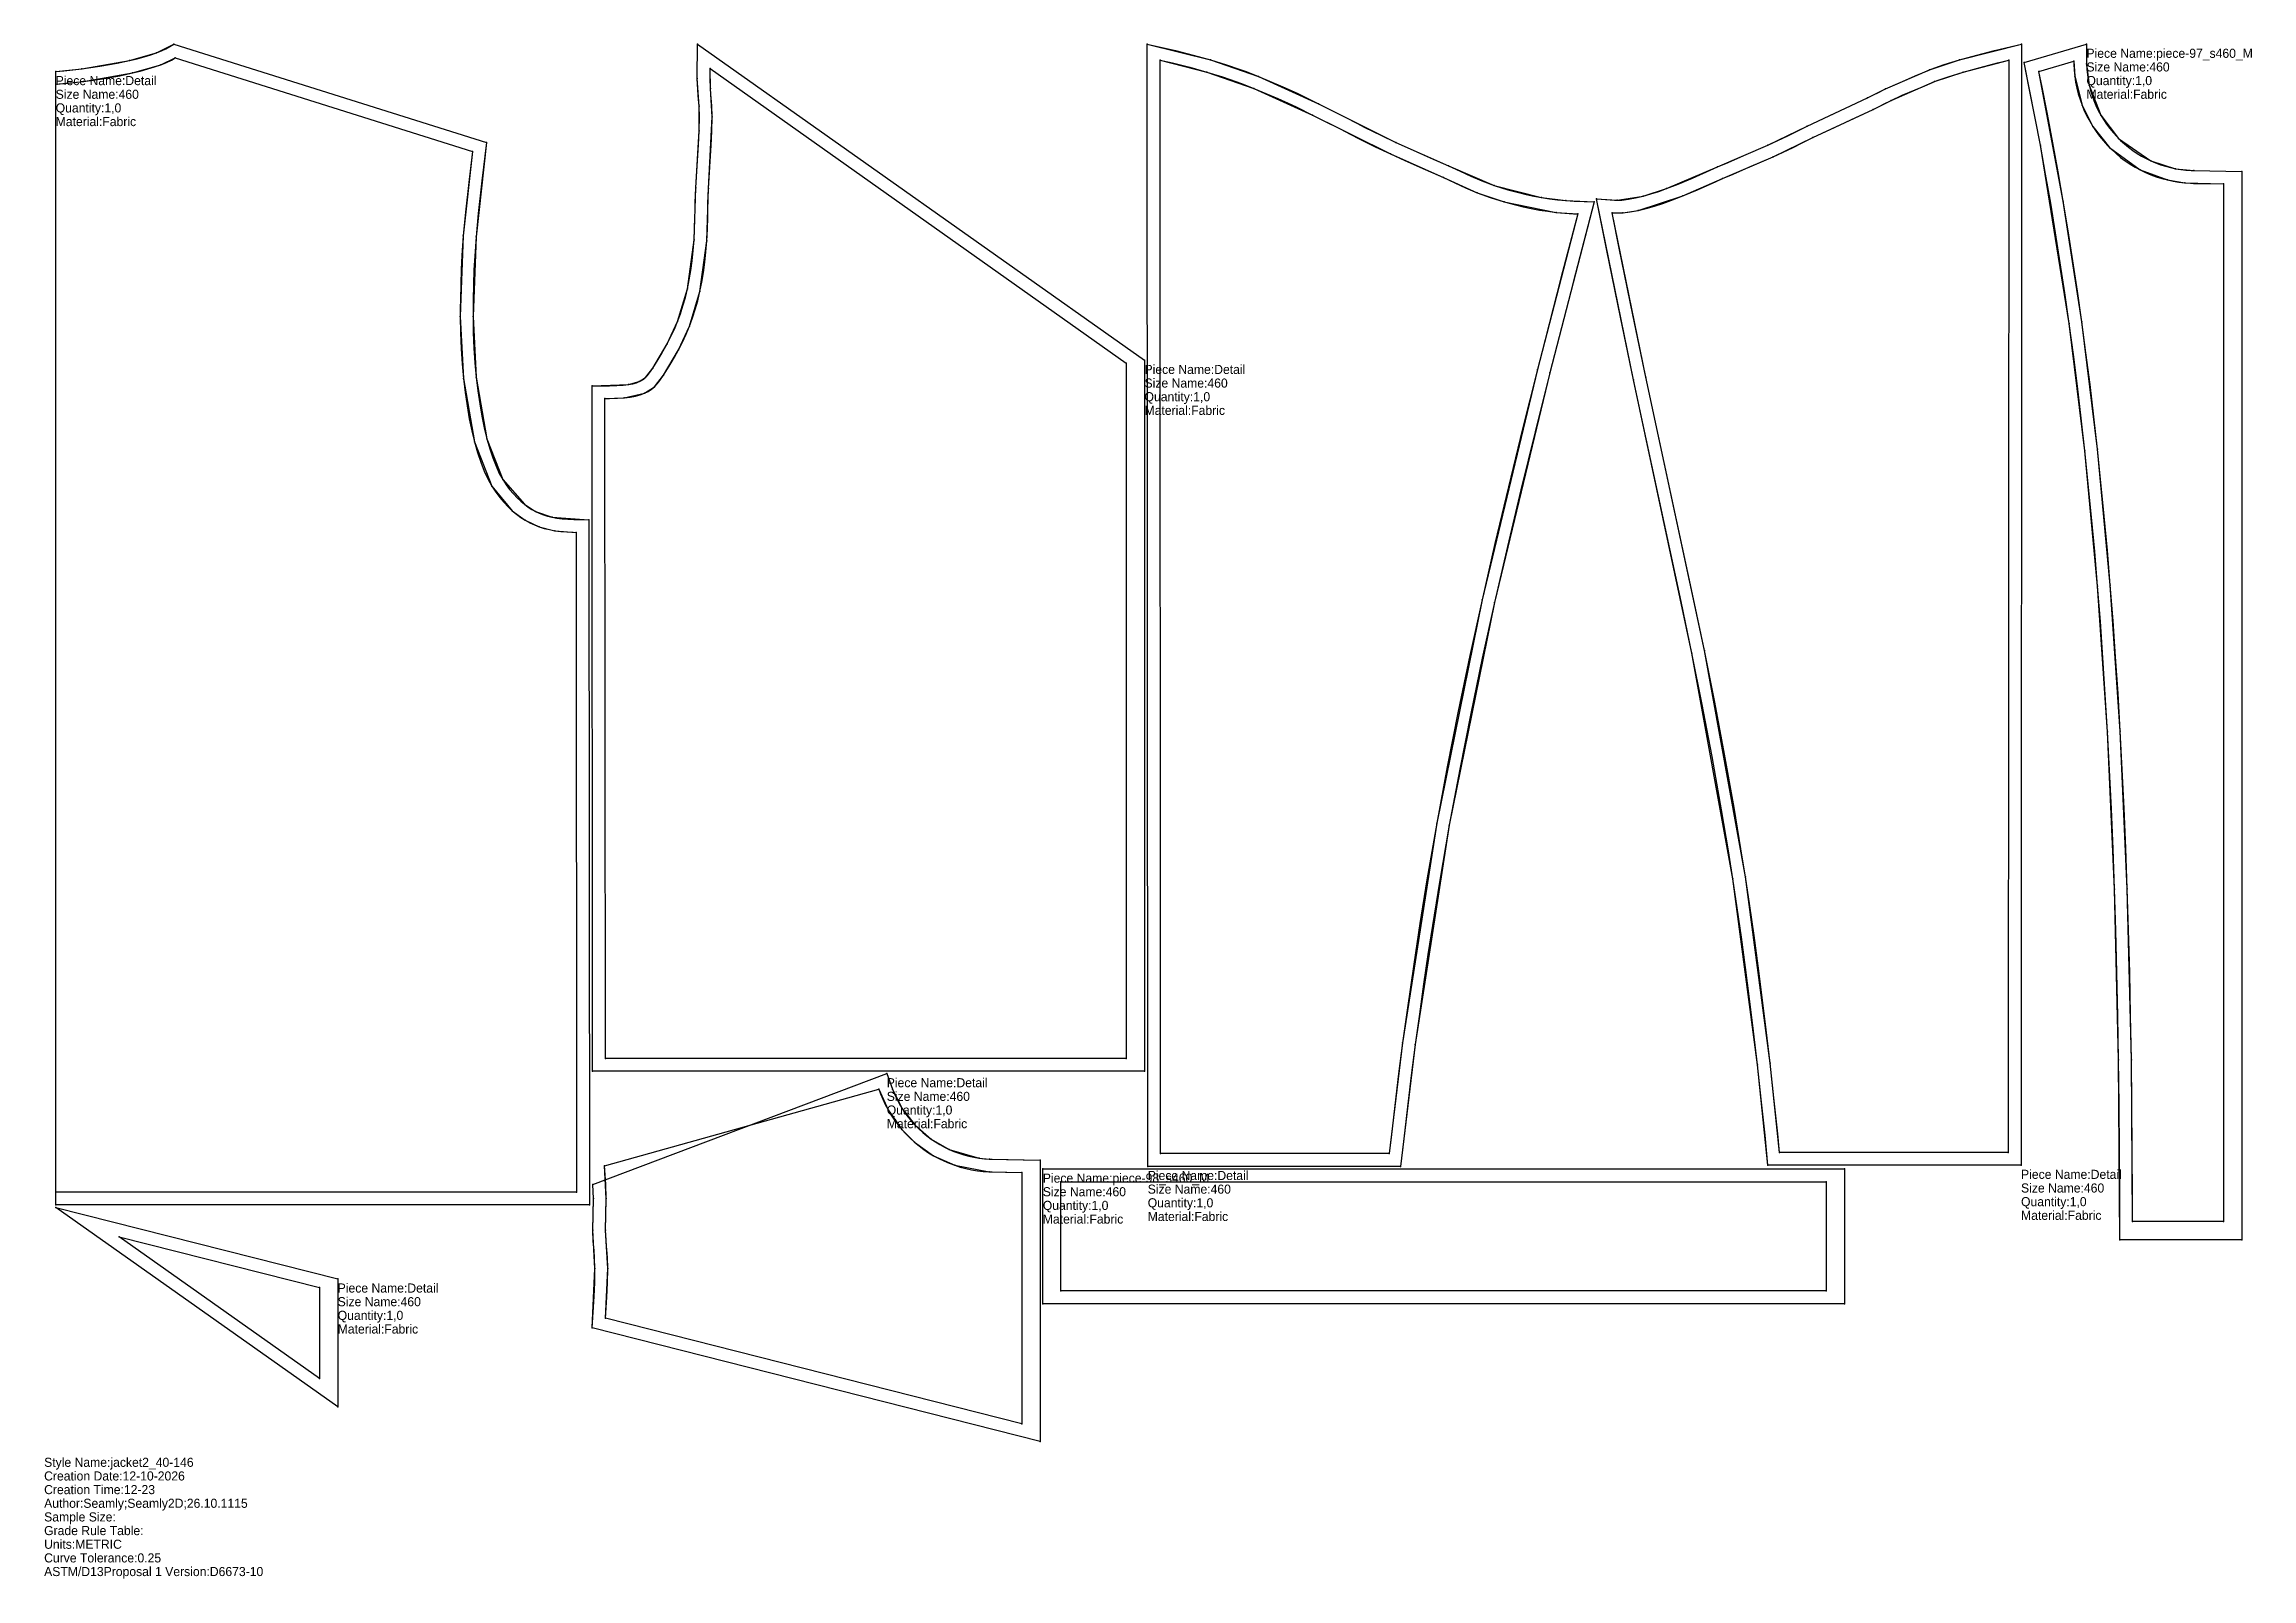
# Model space of a CAD drawing. Extents: x 0 to 1213, y -69 to 774.
import ezdxf

# ---------------------------------------------------------------- set-up
doc = ezdxf.new("R2010")
doc.units = 0
for name, color, linetype in [('1', 7, 'CONTINUOUS'), ('14', 7, 'CONTINUOUS'), ('2', 7, 'CONTINUOUS'), ('3', 7, 'CONTINUOUS'), ('84', 7, 'CONTINUOUS'), ('87', 7, 'CONTINUOUS')]:
    doc.layers.add(name, color=color, linetype=linetype)

# ---------------------------------------------------------------- blocks, each defined once
blk = doc.blocks.new('piece-97_s460_M')
at = {"layer": '1'}
blk.add_lwpolyline([(1122.22, 773.91), (1122.31, 763.11), (1123.77, 751.35), (1130.09, 734.98), (1139.91, 722.06), (1157.55, 709.83), (1171.17, 705.51), (1181.26, 704.46), (1207.55, 703.93), (1207.55, 117.27), (1140.56, 117.27), (1139.9, 216.02), (1137.65, 309.76), (1133.8, 396.18), (1128.36, 476.17), (1121.33, 550.63), (1112.73, 620.45), (1096.89, 718.46), (1087.97, 763.85)], close=True, dxfattribs=at)
at = {"layer": '14'}
blk.add_lwpolyline([(1115.3, 764.58), (1115.81, 756.3), (1119.8, 740.41), (1125.68, 728.71), (1134.96, 717.11), (1151.78, 704.85), (1166.73, 699.31), (1176.23, 697.73), (1197.55, 697.13), (1197.55, 127.27), (1147.55, 127.27), (1146.9, 216.12), (1144.64, 310), (1140.79, 396.57), (1135.33, 476.73), (1128.29, 551.38), (1119.66, 621.41), (1109.46, 687.71), (1096.11, 758.94)], close=True, dxfattribs=at)
at = {"layer": '2'}
for p in [(1115.3, 764.58), (1122.22, 773.91), (1087.97, 763.85), (1096.11, 758.94), (1207.55, 703.93), (1197.55, 697.13), (1147.55, 127.27), (1197.55, 127.27), (1140.56, 117.27), (1207.55, 117.27)]:
    blk.add_point(p, dxfattribs=at)
at = {"layer": '3'}
for p in [(1115.81, 756.3), (1122.31, 763.11), (1119.8, 740.41), (1123.77, 751.35), (1125.68, 728.71), (1130.09, 734.98), (1096.89, 718.46), (1134.96, 717.11), (1139.91, 722.06), (1151.78, 704.85), (1157.55, 709.83), (1171.17, 705.51), (1181.26, 704.46), (1166.73, 699.31), (1176.23, 697.73), (1109.46, 687.71), (1112.73, 620.45), (1119.66, 621.41), (1121.33, 550.63), (1128.29, 551.38), (1128.36, 476.17), (1135.33, 476.73), (1133.8, 396.18), (1140.79, 396.57), (1137.65, 309.76), (1144.64, 310), (1139.9, 216.02), (1146.9, 216.12)]:
    blk.add_point(p, dxfattribs=at)
at = {"layer": '84'}
blk.add_lwpolyline([(1122.22, 773.91), (1122.31, 763.11), (1122.46, 760.11), (1122.75, 757.16), (1123.19, 754.24), (1123.77, 751.35), (1124.48, 748.5), (1125.34, 745.69), (1126.33, 742.93), (1127.45, 740.22), (1128.7, 737.57), (1130.09, 734.98), (1131.6, 732.45), (1133.23, 730), (1134.99, 727.63), (1136.87, 725.33), (1138.89, 723.11), (1139.91, 722.06), (1140.93, 721.06), (1143.1, 719.09), (1145.33, 717.26), (1147.63, 715.54), (1150.01, 713.93), (1152.46, 712.44), (1154.98, 711.08), (1157.55, 709.83), (1160.18, 708.71), (1162.87, 707.72), (1165.6, 706.85), (1168.37, 706.11), (1171.17, 705.51), (1174.01, 705.04), (1176.88, 704.7), (1179.8, 704.5), (1181.26, 704.46), (1207.55, 703.93), (1207.55, 117.27), (1140.56, 117.27), (1140.54, 140.37), (1140.43, 166.13), (1140.21, 191.34), (1139.9, 216.02), (1139.49, 240.19), (1138.98, 263.86), (1138.36, 287.05), (1137.65, 309.76), (1136.84, 332.01), (1135.92, 353.83), (1134.91, 375.21), (1133.8, 396.18), (1132.58, 416.74), (1131.27, 436.92), (1129.86, 456.72), (1128.36, 476.17), (1126.75, 495.27), (1125.04, 514.03), (1123.23, 532.48), (1121.33, 550.63), (1119.33, 568.48), (1117.23, 586.06), (1115.03, 603.38), (1112.73, 620.45), (1110.33, 637.29), (1107.84, 653.9), (1105.25, 670.32), (1102.56, 686.54), (1099.78, 702.58), (1096.89, 718.46), (1093.91, 734.19), (1090.83, 749.79), (1087.97, 763.85)], close=True, dxfattribs=at)
at = {"layer": '87'}
blk.add_lwpolyline([(1115.3, 764.58), (1115.31, 762.91), (1115.48, 759.59), (1115.81, 756.3), (1116.29, 753.04), (1116.94, 749.81), (1117.74, 746.63), (1118.69, 743.49), (1119.8, 740.41), (1121.05, 737.38), (1122.45, 734.42), (1123.99, 731.53), (1125.68, 728.71), (1127.5, 725.97), (1129.47, 723.32), (1131.56, 720.76), (1133.79, 718.3), (1134.96, 717.11), (1136.12, 715.97), (1138.52, 713.8), (1141.01, 711.75), (1143.58, 709.82), (1146.24, 708.03), (1148.97, 706.37), (1151.78, 704.85), (1154.66, 703.46), (1157.59, 702.21), (1160.59, 701.1), (1163.63, 700.13), (1166.73, 699.31), (1169.86, 698.63), (1173.03, 698.1), (1176.23, 697.73), (1179.46, 697.51), (1181.09, 697.46), (1197.55, 697.13), (1197.55, 127.27), (1147.55, 127.27), (1147.54, 140.39), (1147.42, 166.17), (1147.21, 191.41), (1146.9, 216.12), (1146.49, 240.33), (1145.97, 264.03), (1145.36, 287.25), (1144.64, 310), (1143.83, 332.29), (1142.92, 354.14), (1141.9, 375.56), (1140.79, 396.57), (1139.57, 417.18), (1138.26, 437.4), (1136.84, 457.24), (1135.33, 476.73), (1133.72, 495.88), (1132.01, 514.69), (1130.2, 533.19), (1128.29, 551.38), (1126.28, 569.29), (1124.17, 586.92), (1121.97, 604.29), (1119.66, 621.41), (1117.26, 638.3), (1114.76, 654.97), (1112.16, 671.44), (1109.46, 687.71), (1106.67, 703.8), (1103.78, 719.74), (1100.79, 735.52), (1097.7, 751.17), (1096.11, 758.94)], close=True, dxfattribs=at)
at = {"layer": '1'}
for s, p in [('Piece Name:piece-97_s460_M', (1122.22, 766.41)), ('Size Name:460', (1122.22, 758.91)), ('Quantity:1,0', (1122.22, 751.41)), ('Material:Fabric', (1122.22, 743.91))]:
    blk.add_text(s, height=5, dxfattribs=at).set_placement(p)
blk = doc.blocks.new('piece-98_s460_M')
at = {"layer": '1'}
blk.add_lwpolyline([(548.75, 156.1), (989.26, 156.1), (989.26, 82.1), (548.75, 82.1)], close=True, dxfattribs=at)
at = {"layer": '14'}
blk.add_lwpolyline([(558.74, 149.1), (979.25, 149.1), (979.25, 89.1), (558.74, 89.1)], close=True, dxfattribs=at)
at = {"layer": '2'}
for p in [(548.75, 156.1), (558.74, 149.1), (979.25, 149.1), (989.26, 156.1), (558.74, 89.1), (979.25, 89.1), (548.75, 82.1), (989.26, 82.1)]:
    blk.add_point(p, dxfattribs=at)
at = {"layer": '84'}
blk.add_lwpolyline([(548.75, 156.1), (989.26, 156.1), (989.26, 82.1), (548.75, 82.1)], close=True, dxfattribs=at)
at = {"layer": '87'}
blk.add_lwpolyline([(558.74, 149.1), (979.25, 149.1), (979.25, 89.1), (558.74, 89.1)], close=True, dxfattribs=at)
at = {"layer": '1'}
for s, p in [('Size Name:460', (548.75, 141.1)), ('Piece Name:piece-98_s460_M', (548.75, 148.6)), ('Quantity:1,0', (548.75, 133.6)), ('Material:Fabric', (548.75, 126.1))]:
    blk.add_text(s, height=5, dxfattribs=at).set_placement(p)
blk = doc.blocks.new('piece_Detail_s460_M')
at = {"layer": '1'}
blk.add_lwpolyline([(6.35, 758.9), (20.78, 760.35), (46.89, 764.92), (61.75, 769.21), (71.29, 773.91), (243.11, 719.96), (237.31, 668), (235.66, 624.3), (237.4, 590.98), (243.3, 557.22), (251.97, 534.75), (263.92, 521.18), (269.98, 517.26), (279.14, 514.1), (299.32, 512.61), (299.61, 136.36), (6.35, 136.36)], close=True, dxfattribs=at)
at = {"layer": '14'}
blk.add_lwpolyline([(6.35, 751.88), (21.65, 753.4), (48.47, 758.1), (64.19, 762.65), (72.08, 766.32), (235.47, 715.03), (230.33, 668.57), (228.66, 624.25), (230.44, 590.26), (236.54, 555.42), (245.94, 531.19), (257.24, 517.68), (264.33, 512.38), (272.03, 508.8), (280.71, 506.7), (292.32, 505.78), (292.61, 143.36), (6.35, 143.36)], close=True, dxfattribs=at)
at = {"layer": '2'}
for p in [(71.29, 773.91), (72.08, 766.32), (6.35, 758.9), (6.35, 751.88), (243.11, 719.96), (235.47, 715.03), (299.32, 512.61), (292.32, 505.78), (6.35, 143.36), (6.35, 136.36), (292.61, 143.36), (299.61, 136.36)]:
    blk.add_point(p, dxfattribs=at)
at = {"layer": '3'}
for p in [(46.89, 764.92), (61.75, 769.21), (20.78, 760.35), (21.65, 753.4), (48.47, 758.1), (64.19, 762.65), (230.33, 668.57), (237.31, 668), (228.66, 624.25), (235.66, 624.3), (230.44, 590.26), (237.4, 590.98), (236.54, 555.42), (243.3, 557.22), (251.97, 534.75), (245.94, 531.19), (257.24, 517.68), (263.92, 521.18), (264.33, 512.38), (269.98, 517.26), (279.14, 514.1), (272.03, 508.8), (280.71, 506.7)]:
    blk.add_point(p, dxfattribs=at)
at = {"layer": '84'}
blk.add_lwpolyline([(6.35, 758.9), (10.75, 759.25), (20.78, 760.35), (30.69, 761.76), (40.22, 763.47), (46.89, 764.92), (51.06, 765.94), (54.96, 767), (58.54, 768.1), (61.75, 769.21), (64.54, 770.32), (66.85, 771.4), (71.29, 773.91), (243.11, 719.96), (240.59, 698.78), (238.51, 680.89), (237.31, 668), (236.58, 657.42), (236.19, 649.88), (235.89, 641.86), (235.71, 633.3), (235.67, 628.79), (235.66, 624.3), (235.81, 615.52), (236.15, 607.03), (236.69, 598.84), (237.4, 590.98), (238.28, 583.46), (239.32, 576.31), (240.51, 569.53), (241.85, 563.17), (243.3, 557.22), (244.87, 551.73), (246.55, 546.71), (248.3, 542.19), (250.12, 538.19), (251.97, 534.75), (253.84, 531.85), (254.74, 530.67), (255.76, 529.4), (257.87, 526.97), (259.91, 524.8), (261.92, 522.88), (263.92, 521.18), (265.92, 519.69), (267.93, 518.39), (269.98, 517.26), (272.1, 516.27), (274.31, 515.42), (276.65, 514.7), (279.14, 514.1), (281.8, 513.61), (284.65, 513.24), (287.71, 512.97), (291.02, 512.82), (299.32, 512.61), (299.61, 136.36), (6.35, 136.36)], close=True, dxfattribs=at)
at = {"layer": '87'}
blk.add_lwpolyline([(6.35, 751.88), (11.41, 752.28), (21.65, 753.4), (31.8, 754.85), (41.58, 756.61), (48.47, 758.1), (52.81, 759.16), (56.9, 760.28), (60.71, 761.44), (64.19, 762.65), (67.32, 763.9), (70.06, 765.17), (72.08, 766.32), (235.47, 715.03), (233.64, 699.6), (231.55, 681.62), (230.33, 668.57), (229.59, 657.84), (229.19, 650.19), (228.9, 642.07), (228.71, 633.4), (228.67, 628.83), (228.66, 624.25), (228.81, 615.32), (229.16, 606.66), (229.71, 598.3), (230.44, 590.26), (231.34, 582.55), (232.41, 575.2), (233.64, 568.21), (235.02, 561.62), (236.54, 555.42), (238.19, 549.66), (239.96, 544.33), (241.85, 539.47), (243.84, 535.08), (245.94, 531.19), (248.12, 527.82), (249.24, 526.35), (250.39, 524.93), (252.67, 522.28), (254.95, 519.86), (257.24, 517.68), (259.56, 515.71), (261.91, 513.95), (264.33, 512.38), (266.81, 511.01), (269.37, 509.82), (272.03, 508.8), (274.79, 507.95), (277.68, 507.25), (280.71, 506.7), (283.89, 506.28), (287.24, 505.99), (290.77, 505.82), (292.32, 505.78), (292.61, 143.36), (6.35, 143.36)], close=True, dxfattribs=at)
at = {"layer": '1'}
for s, p in [('Piece Name:Detail', (6.35, 751.4)), ('Size Name:460', (6.35, 743.9)), ('Quantity:1,0', (6.35, 736.4)), ('Material:Fabric', (6.35, 728.9))]:
    blk.add_text(s, height=5, dxfattribs=at).set_placement(p)
blk = doc.blocks.new('piece_Detail_s460-100_M')
at = {"layer": '1'}
blk.add_lwpolyline([(463.01, 208.49), (466.08, 199.96), (471.35, 189.48), (478.64, 180.13), (487.38, 172.56), (497.31, 166.86), (513.76, 162.07), (519.55, 161.53), (547.3, 160.96), (547.3, 6.46), (301.1, 68.79), (302.69, 101.39), (301.55, 122.5), (301.79, 139.9), (301.58, 147.52)], close=True, dxfattribs=at)
at = {"layer": '14'}
blk.add_lwpolyline([(307.9, 157.9), (458.62, 200), (463.74, 188.56), (471.31, 177.79), (478.27, 170.83), (488.73, 163.4), (500.34, 158.12), (519.22, 154.54), (537.3, 154.16), (537.3, 16.21), (308.48, 74.14), (309.69, 101.47), (308.55, 122.58), (308.79, 139.96)], close=True, dxfattribs=at)
at = {"layer": '2'}
for p in [(463.01, 208.49), (458.62, 200), (307.9, 157.9), (547.3, 160.96), (301.58, 147.52), (537.3, 154.16), (308.48, 74.14), (301.1, 68.79), (537.3, 16.21), (547.3, 6.46)]:
    blk.add_point(p, dxfattribs=at)
at = {"layer": '3'}
for p in [(466.08, 199.96), (463.74, 188.56), (471.35, 189.48), (471.31, 177.79), (478.27, 170.83), (478.64, 180.13), (487.38, 172.56), (488.73, 163.4), (497.31, 166.86), (500.34, 158.12), (513.76, 162.07), (519.55, 161.53), (519.22, 154.54), (301.79, 139.9), (308.79, 139.96), (301.55, 122.5), (308.55, 122.58), (302.69, 101.39), (309.69, 101.47)]:
    blk.add_point(p, dxfattribs=at)
at = {"layer": '84'}
blk.add_lwpolyline([(463.01, 208.49), (466.08, 199.96), (467.2, 197.25), (468.46, 194.59), (469.84, 192), (471.35, 189.48), (472.98, 187.03), (474.74, 184.65), (476.62, 182.36), (478.64, 180.13), (479.66, 179.09), (480.68, 178.09), (482.85, 176.12), (485.08, 174.28), (487.38, 172.56), (489.76, 170.96), (492.21, 169.47), (494.73, 168.1), (497.31, 166.86), (499.94, 165.74), (502.62, 164.75), (505.35, 163.88), (508.12, 163.14), (510.92, 162.54), (513.76, 162.07), (516.63, 161.73), (519.55, 161.53), (521.01, 161.49), (547.3, 160.96), (547.3, 6.46), (301.1, 68.79), (302.28, 86.11), (302.62, 93.72), (302.69, 101.39), (302.5, 107.21), (302.24, 111.15), (302.05, 113.18), (301.77, 116.53), (301.55, 122.5), (301.68, 130.65), (301.79, 139.9), (301.58, 147.52)], close=True, dxfattribs=at)
at = {"layer": '87'}
blk.add_lwpolyline([(307.9, 157.9), (458.62, 200), (459.55, 197.43), (460.8, 194.41), (462.2, 191.45), (463.74, 188.56), (465.43, 185.74), (467.25, 183), (469.22, 180.35), (471.31, 177.79), (473.54, 175.33), (474.71, 174.14), (475.87, 173), (478.27, 170.83), (480.76, 168.78), (483.33, 166.85), (485.99, 165.06), (488.73, 163.4), (491.54, 161.87), (494.41, 160.49), (497.35, 159.23), (500.34, 158.12), (503.39, 157.15), (506.48, 156.33), (509.61, 155.66), (512.78, 155.13), (515.99, 154.76), (519.22, 154.54), (520.84, 154.49), (537.3, 154.16), (537.3, 16.21), (308.48, 74.14), (309.27, 85.71), (309.62, 93.53), (309.69, 101.47), (309.49, 107.56), (309.22, 111.69), (309.03, 113.79), (308.76, 116.95), (308.55, 122.58), (308.68, 130.56), (308.79, 139.96), (308.58, 147.84), (307.93, 157.74)], close=True, dxfattribs=at)
at = {"layer": '1'}
for s, p in [('Piece Name:Detail', (463.01, 200.99)), ('Size Name:460', (463.01, 193.49)), ('Quantity:1,0', (463.01, 185.99)), ('Material:Fabric', (463.01, 178.49))]:
    blk.add_text(s, height=5, dxfattribs=at).set_placement(p)
blk = doc.blocks.new('piece_Detail_s460-101_M')
at = {"layer": '1'}
blk.add_lwpolyline([(161.3, 95.71), (161.3, 25.38), (6.35, 134.94)], close=True, dxfattribs=at)
at = {"layer": '14'}
blk.add_lwpolyline([(151.3, 91.02), (151.3, 41.02), (41.15, 118.91)], close=True, dxfattribs=at)
at = {"layer": '2'}
for p in [(6.35, 134.94), (41.15, 118.91), (151.3, 91.02), (161.3, 95.71), (151.3, 41.02), (161.3, 25.38)]:
    blk.add_point(p, dxfattribs=at)
at = {"layer": '84'}
blk.add_lwpolyline([(161.3, 95.71), (161.3, 25.38), (6.35, 134.94)], close=True, dxfattribs=at)
at = {"layer": '87'}
blk.add_lwpolyline([(151.3, 91.02), (151.3, 41.02), (41.15, 118.91)], close=True, dxfattribs=at)
at = {"layer": '1'}
for s, p in [('Size Name:460', (161.3, 80.71)), ('Piece Name:Detail', (161.3, 88.21)), ('Quantity:1,0', (161.3, 73.21)), ('Material:Fabric', (161.3, 65.71))]:
    blk.add_text(s, height=5, dxfattribs=at).set_placement(p)
blk = doc.blocks.new('piece_Detail_s460-102_M')
at = {"layer": '1'}
blk.add_lwpolyline([(604.65, 600.28), (604.65, 209.87), (301.39, 209.87), (301.1, 586.29), (321.01, 586.98), (327.02, 588.56), (330.52, 590.86), (334.55, 595.99), (342.42, 609.35), (348.04, 621.56), (353.48, 639.52), (357.13, 666.4), (358.04, 695.07), (359.97, 726.29), (359.85, 739.78), (358.9, 755.05), (359.1, 773.91)], close=True, dxfattribs=at)
at = {"layer": '14'}
blk.add_lwpolyline([(594.65, 598.78), (594.65, 216.87), (308.39, 216.87), (308.1, 579.29), (318.73, 579.67), (329.84, 582.14), (335.31, 585.75), (340.4, 592.15), (348.6, 606.07), (354.56, 619.01), (360.31, 637.99), (364.12, 665.95), (365.03, 694.69), (367.04, 734.04), (366.1, 749.52), (365.96, 760.48)], close=True, dxfattribs=at)
at = {"layer": '2'}
for p in [(359.1, 773.91), (365.96, 760.48), (594.65, 598.78), (604.65, 600.28), (301.1, 586.29), (308.1, 579.29), (301.39, 209.87), (308.39, 216.87), (594.65, 216.87), (604.65, 209.87)]:
    blk.add_point(p, dxfattribs=at)
at = {"layer": '3'}
for p in [(358.9, 755.05), (366.1, 749.52), (359.85, 739.78), (367.04, 734.04), (359.97, 726.29), (358.04, 695.07), (365.03, 694.69), (357.13, 666.4), (364.12, 665.95), (353.48, 639.52), (360.31, 637.99), (348.04, 621.56), (354.56, 619.01), (342.42, 609.35), (334.55, 595.99), (348.6, 606.07), (321.01, 586.98), (327.02, 588.56), (330.52, 590.86), (335.31, 585.75), (340.4, 592.15), (318.73, 579.67), (329.84, 582.14)]:
    blk.add_point(p, dxfattribs=at)
at = {"layer": '84'}
blk.add_lwpolyline([(604.65, 600.28), (604.65, 209.87), (301.39, 209.87), (301.1, 586.29), (308.38, 586.29), (310.62, 586.3), (314.64, 586.41), (318.09, 586.64), (321.01, 586.98), (323.44, 587.43), (325.42, 587.96), (327.02, 588.56), (328.33, 589.22), (329.46, 589.97), (330.52, 590.86), (331.59, 591.97), (332.69, 593.33), (334.55, 595.99), (337.4, 600.65), (339.07, 603.44), (340.23, 605.39), (342.42, 609.35), (344.45, 613.34), (346.32, 617.41), (348.04, 621.56), (349.61, 625.83), (351.04, 630.23), (352.34, 634.79), (353.48, 639.52), (354.49, 644.44), (355.36, 649.57), (356.09, 654.93), (356.68, 660.53), (357.13, 666.4), (357.45, 672.55), (357.62, 679), (357.65, 682.37), (357.7, 686.69), (358.04, 695.07), (358.83, 707.07), (359.63, 718.68), (359.97, 726.29), (360.04, 733.95), (359.85, 739.78), (359.59, 743.71), (359.4, 745.74), (359.12, 749.09), (358.9, 755.05), (359.1, 773.91)], close=True, dxfattribs=at)
at = {"layer": '87'}
blk.add_lwpolyline([(594.65, 598.78), (594.65, 216.87), (308.39, 216.87), (308.1, 579.29), (308.39, 579.29), (310.73, 579.3), (314.97, 579.42), (318.73, 579.67), (322.05, 580.06), (324.98, 580.59), (327.56, 581.28), (329.84, 582.14), (331.86, 583.16), (333.67, 584.36), (335.31, 585.75), (336.84, 587.33), (338.28, 589.11), (340.4, 592.15), (343.39, 597.03), (345.08, 599.86), (346.3, 601.91), (348.6, 606.07), (350.75, 610.29), (352.73, 614.6), (354.56, 619.01), (356.23, 623.54), (357.74, 628.2), (359.11, 633.01), (360.31, 637.99), (361.37, 643.15), (362.28, 648.51), (363.04, 654.09), (363.65, 659.9), (364.12, 665.95), (364.44, 672.27), (364.62, 678.88), (364.65, 682.3), (364.7, 686.51), (365.03, 694.69), (365.82, 706.6), (366.61, 718.28), (366.97, 726.1), (367.04, 734.04), (366.84, 740.13), (366.57, 744.26), (366.38, 746.36), (366.1, 749.52), (365.9, 755.14), (365.96, 760.48)], close=True, dxfattribs=at)
at = {"layer": '1'}
for s, p in [('Piece Name:Detail', (604.65, 592.78)), ('Size Name:460', (604.65, 585.28)), ('Quantity:1,0', (604.65, 577.78)), ('Material:Fabric', (604.65, 570.28))]:
    blk.add_text(s, height=5, dxfattribs=at).set_placement(p)
blk = doc.blocks.new('piece_Detail_s460-103_M')
at = {"layer": '1'}
blk.add_lwpolyline([(606.4, 157.53), (606.16, 773.91), (640.87, 765.29), (667.33, 756.07), (700.16, 741.22), (742.72, 719.99), (771.76, 707.02), (796.79, 696.32), (822.83, 689.72), (836.12, 688.05), (851.67, 687.36), (827.36, 593.41), (796.95, 467.23), (772.12, 344.9), (753.42, 224.4), (745.37, 157.53)], close=True, dxfattribs=at)
at = {"layer": '14'}
blk.add_lwpolyline([(613.39, 164.53), (613.16, 765.15), (638.9, 758.57), (664.69, 749.59), (697.02, 734.97), (739.77, 713.64), (768.89, 700.63), (787.42, 692.3), (802.3, 687.24), (830.86, 681.52), (842.69, 680.68), (820.58, 595.14), (790.12, 468.76), (765.23, 346.13), (746.48, 225.32), (739.11, 164.53)], close=True, dxfattribs=at)
at = {"layer": '2'}
for p in [(606.16, 773.91), (613.16, 765.15), (842.69, 680.68), (851.67, 687.36), (613.39, 164.53), (739.11, 164.53), (606.4, 157.53), (745.37, 157.53)]:
    blk.add_point(p, dxfattribs=at)
at = {"layer": '3'}
for p in [(640.87, 765.29), (638.9, 758.57), (667.33, 756.07), (664.69, 749.59), (700.16, 741.22), (697.02, 734.97), (742.72, 719.99), (739.77, 713.64), (771.76, 707.02), (768.89, 700.63), (787.42, 692.3), (796.79, 696.32), (802.3, 687.24), (822.83, 689.72), (830.86, 681.52), (836.12, 688.05), (820.58, 595.14), (827.36, 593.41), (790.12, 468.76), (796.95, 467.23), (765.23, 346.13), (772.12, 344.9), (746.48, 225.32), (753.42, 224.4)]:
    blk.add_point(p, dxfattribs=at)
at = {"layer": '84'}
blk.add_lwpolyline([(606.4, 157.53), (606.16, 773.91), (621.7, 770.4), (631.38, 767.95), (640.87, 765.29), (649.68, 762.59), (657.28, 760.01), (660.42, 758.82), (667.33, 756.07), (680.71, 750.46), (688.56, 746.99), (691.41, 745.61), (700.16, 741.22), (715.33, 733.58), (721.25, 730.53), (725.79, 728.19), (734.48, 723.89), (742.72, 719.99), (750.54, 716.43), (761.61, 711.51), (771.76, 707.02), (778.16, 704.09), (781.2, 702.64), (783.89, 701.37), (789.98, 698.81), (796.79, 696.32), (804.26, 693.97), (810.23, 692.37), (814.32, 691.4), (818.53, 690.51), (822.83, 689.72), (827.2, 689.04), (831.63, 688.48), (836.12, 688.05), (840.65, 687.76), (851.67, 687.36), (840.27, 643.71), (827.36, 593.41), (819.21, 560.94), (811.42, 529.19), (804.01, 498.01), (796.95, 467.23), (790.24, 436.69), (783.88, 406.23), (777.84, 375.69), (772.12, 344.9), (766.72, 313.69), (762.88, 289.9), (760.4, 273.84), (758, 257.58), (755.68, 241.11), (753.42, 224.4), (751.23, 207.44), (749.12, 190.2), (747.07, 172.66), (745.37, 157.53)], close=True, dxfattribs=at)
at = {"layer": '87'}
blk.add_lwpolyline([(613.39, 164.53), (613.16, 765.15), (620.07, 763.6), (629.57, 761.19), (638.9, 758.57), (647.53, 755.93), (654.91, 753.42), (657.88, 752.3), (664.69, 749.59), (677.94, 744.03), (685.62, 740.64), (688.32, 739.33), (697.02, 734.97), (712.15, 727.34), (718.04, 724.3), (722.64, 721.94), (731.43, 717.59), (739.77, 713.64), (747.67, 710.04), (758.78, 705.11), (768.89, 700.63), (775.2, 697.75), (778.2, 696.32), (781.04, 694.98), (787.42, 692.3), (794.54, 689.69), (802.3, 687.24), (808.51, 685.58), (812.79, 684.56), (817.17, 683.64), (821.66, 682.82), (826.22, 682.11), (830.86, 681.52), (835.56, 681.07), (840.3, 680.77), (842.69, 680.68), (833.49, 645.47), (820.58, 595.14), (812.41, 562.62), (804.62, 530.83), (797.19, 499.6), (790.12, 468.76), (783.4, 438.16), (777.02, 407.63), (770.96, 377), (765.23, 346.13), (759.82, 314.85), (755.96, 290.99), (753.48, 274.88), (751.08, 258.58), (748.74, 242.07), (746.48, 225.32), (744.29, 208.31), (742.17, 191.03), (740.11, 173.45), (739.11, 164.53)], close=True, dxfattribs=at)
at = {"layer": '1'}
for s, p in [('Size Name:460', (606.4, 142.53)), ('Piece Name:Detail', (606.4, 150.03)), ('Quantity:1,0', (606.4, 135.03)), ('Material:Fabric', (606.4, 127.53))]:
    blk.add_text(s, height=5, dxfattribs=at).set_placement(p)
blk = doc.blocks.new('piece_Detail_s460-104_M')
at = {"layer": '1'}
blk.add_lwpolyline([(1086.27, 158.16), (947.21, 158.16), (941.46, 213.37), (927.91, 315.42), (905.41, 439.46), (873.33, 589.57), (853.02, 688.9), (864.38, 688.22), (878.58, 690.47), (891.51, 694.61), (919.41, 706.48), (947.12, 718.49), (968.8, 728.9), (1001.88, 744.36), (1011.88, 749.34), (1036.02, 759.83), (1052.49, 765.23), (1086.62, 773.91)], close=True, dxfattribs=at)
at = {"layer": '14'}
blk.add_lwpolyline([(1079.27, 165.16), (953.55, 165.16), (948.42, 214.16), (934.83, 316.49), (912.26, 440.86), (880.17, 591.02), (861.66, 681.31), (867.4, 681.34), (875.89, 682.63), (900.5, 690.55), (922.19, 700.05), (950, 712.11), (971.86, 722.6), (1004.94, 738.07), (1014.87, 743.01), (1038.65, 753.33), (1054.45, 758.5), (1079.61, 765.05)], close=True, dxfattribs=at)
at = {"layer": '2'}
for p in [(1079.61, 765.05), (1086.62, 773.91), (853.02, 688.9), (861.66, 681.31), (947.21, 158.16), (953.55, 165.16), (1079.27, 165.16), (1086.27, 158.16)]:
    blk.add_point(p, dxfattribs=at)
at = {"layer": '3'}
for p in [(1052.49, 765.23), (1036.02, 759.83), (1038.65, 753.33), (1054.45, 758.5), (1001.88, 744.36), (1011.88, 749.34), (1014.87, 743.01), (968.8, 728.9), (1004.94, 738.07), (947.12, 718.49), (971.86, 722.6), (919.41, 706.48), (950, 712.11), (891.51, 694.61), (922.19, 700.05), (864.38, 688.22), (867.4, 681.34), (875.89, 682.63), (878.58, 690.47), (900.5, 690.55), (873.33, 589.57), (880.17, 591.02), (905.41, 439.46), (912.26, 440.86), (927.91, 315.42), (934.83, 316.49), (941.46, 213.37), (948.42, 214.16)]:
    blk.add_point(p, dxfattribs=at)
at = {"layer": '84'}
blk.add_lwpolyline([(1086.27, 158.16), (947.21, 158.16), (945.59, 174.64), (943.55, 194.36), (941.46, 213.37), (939.33, 231.73), (937.15, 249.49), (934.92, 266.69), (932.63, 283.38), (930.3, 299.61), (927.91, 315.42), (925.47, 330.85), (921.72, 353.44), (916.51, 382.64), (911.07, 411.19), (905.41, 439.46), (899.5, 467.82), (890.2, 511.23), (880.26, 557.15), (873.33, 589.57), (866.12, 623.91), (858.65, 660.54), (853.02, 688.9), (862.87, 688.25), (864.38, 688.22), (866.85, 688.32), (870.51, 688.75), (874.44, 689.48), (878.58, 690.47), (882.86, 691.68), (887.2, 693.08), (891.51, 694.61), (897.88, 697.05), (905.74, 700.35), (915.54, 704.76), (919.41, 706.48), (924.11, 708.46), (935.25, 713.24), (947.12, 718.49), (958.05, 723.55), (962.5, 725.75), (968.8, 728.9), (981.17, 734.76), (992.48, 739.96), (1001.88, 744.36), (1005.49, 746.18), (1007.6, 747.26), (1011.88, 749.34), (1018.15, 752.21), (1029.39, 756.99), (1034.86, 759.33), (1036.02, 759.83), (1038.9, 760.92), (1044.08, 762.67), (1052.49, 765.23), (1061.94, 767.85), (1071.72, 770.36), (1086.62, 773.91)], close=True, dxfattribs=at)
at = {"layer": '87'}
blk.add_lwpolyline([(1079.27, 165.16), (953.55, 165.16), (952.55, 175.35), (950.51, 195.1), (948.42, 214.16), (946.28, 232.56), (944.09, 250.37), (941.86, 267.62), (939.56, 284.36), (937.22, 300.63), (934.83, 316.49), (932.38, 331.97), (928.62, 354.63), (923.39, 383.91), (917.95, 412.53), (912.26, 440.86), (906.35, 469.27), (897.04, 512.7), (887.1, 558.63), (880.17, 591.02), (872.98, 625.33), (865.51, 661.92), (861.66, 681.31), (862.57, 681.25), (864.45, 681.22), (867.4, 681.34), (871.55, 681.83), (875.89, 682.63), (880.35, 683.7), (884.89, 684.99), (889.43, 686.45), (893.93, 688.04), (900.5, 690.55), (908.53, 693.93), (918.4, 698.37), (922.19, 700.05), (926.85, 702.02), (938.04, 706.82), (950, 712.11), (961.07, 717.23), (965.62, 719.48), (971.86, 722.6), (984.13, 728.41), (995.43, 733.61), (1004.94, 738.07), (1008.66, 739.94), (1010.73, 741), (1014.87, 743.01), (1020.97, 745.81), (1032.13, 750.55), (1037.61, 752.89), (1038.65, 753.33), (1041.27, 754.33), (1046.22, 756.01), (1054.45, 758.5), (1063.75, 761.09), (1073.4, 763.57), (1079.61, 765.05)], close=True, dxfattribs=at)
at = {"layer": '1'}
for s, p in [('Size Name:460', (1086.27, 143.16)), ('Piece Name:Detail', (1086.27, 150.66)), ('Quantity:1,0', (1086.27, 135.66)), ('Material:Fabric', (1086.27, 128.16))]:
    blk.add_text(s, height=5, dxfattribs=at).set_placement(p)

msp = doc.modelspace()

# ---------------------------------------------------------------- block references
at = {"layer": '1'}
for name in ['piece_Detail_s460_M', 'piece_Detail_s460-102_M', 'piece_Detail_s460-103_M', 'piece_Detail_s460-104_M', 'piece-97_s460_M', 'piece_Detail_s460-100_M', 'piece-98_s460_M', 'piece_Detail_s460-101_M']:
    msp.add_blockref(name, (0, 0), dxfattribs=at)

# ---------------------------------------------------------------- texts
for s, p in [('Style Name:jacket2_40-146', (0, -7.5)), ('Creation Date:12-10-2026', (0, -15)), ('Creation Time:12-23', (0, -22.5)), ('Author:Seamly;Seamly2D;26.10.1115', (0, -30)), ('Sample Size:', (0, -37.5)), ('Grade Rule Table:', (0, -45)), ('Units:METRIC', (0, -52.5)), ('Curve Tolerance:0.25', (0, -60)), ('ASTM/D13Proposal 1 Version:D6673-10', (0, -67.5))]:
    msp.add_text(s, height=5, dxfattribs=at).set_placement(p)

doc.saveas('drawing.dxf')
